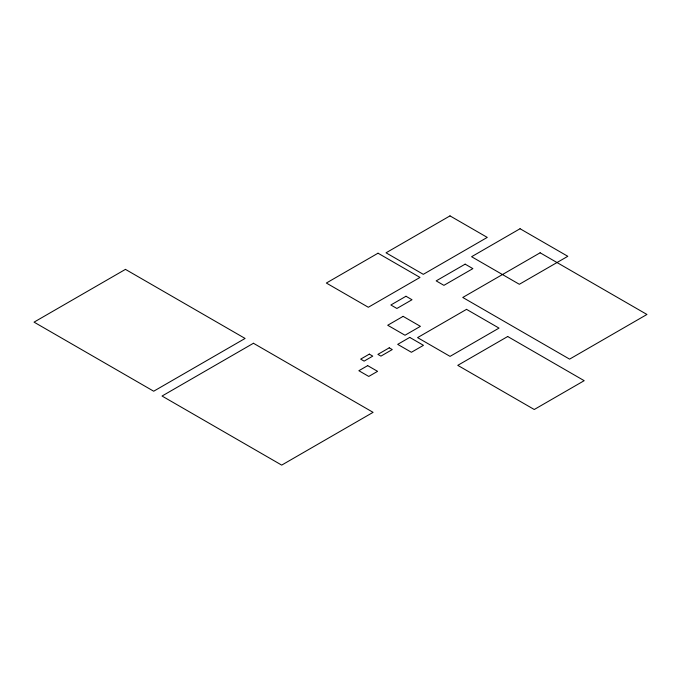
<?xml version="1.0" encoding="UTF-8"?>
<svg xmlns="http://www.w3.org/2000/svg" width="681" height="681" viewBox="0 0 681 681"><rect width="100%" height="100%" fill="white"/><g stroke="black" fill="none" stroke-linecap="round" stroke-linejoin="round"><path stroke-width="1.02" d="M125.449 269.37L34.05 322.139L153.693 391.217L245.092 338.448L125.449 269.37M378.032 253.204L326.352 283.041L368.319 307.267L419.998 277.431L378.032 253.204M449.996 215.886L386.033 252.813L423.301 274.332L487.264 237.405L449.996 215.886M253.443 343.267L162.044 396.036L281.696 465.114L373.086 412.345L253.443 343.267M520.054 228.739L471.592 256.72L519.339 284.283L567.809 256.303L520.054 228.739M405.987 296.261L390.868 304.994L396.887 308.476L412.014 299.742L405.987 296.261M465.149 264.151L436.172 280.878L443.91 285.348L472.878 268.62L465.149 264.151M403.109 316.359L387.71 325.254L405.008 335.239L420.407 326.344L403.109 316.359M540.135 252.796L462.765 297.461L569.588 359.134L646.95 314.469L540.135 252.796M369.323 354.137L360.666 359.125L364.114 361.117L372.762 356.12L369.323 354.137M389.243 347.829L377.904 354.375L380.934 356.12L392.265 349.574L389.243 347.829M409.749 337.401L397.695 344.365L411.409 352.281L423.463 345.327L409.749 337.401M367.672 365.629L358.861 370.719L368.761 376.431L377.572 371.341L367.672 365.629M466.536 309.353L417.572 337.623L450.056 356.376L499.02 328.106L466.536 309.353M507.703 336.516L457.768 365.348L534.253 409.502L584.187 380.679L507.703 336.516"/></g></svg>
